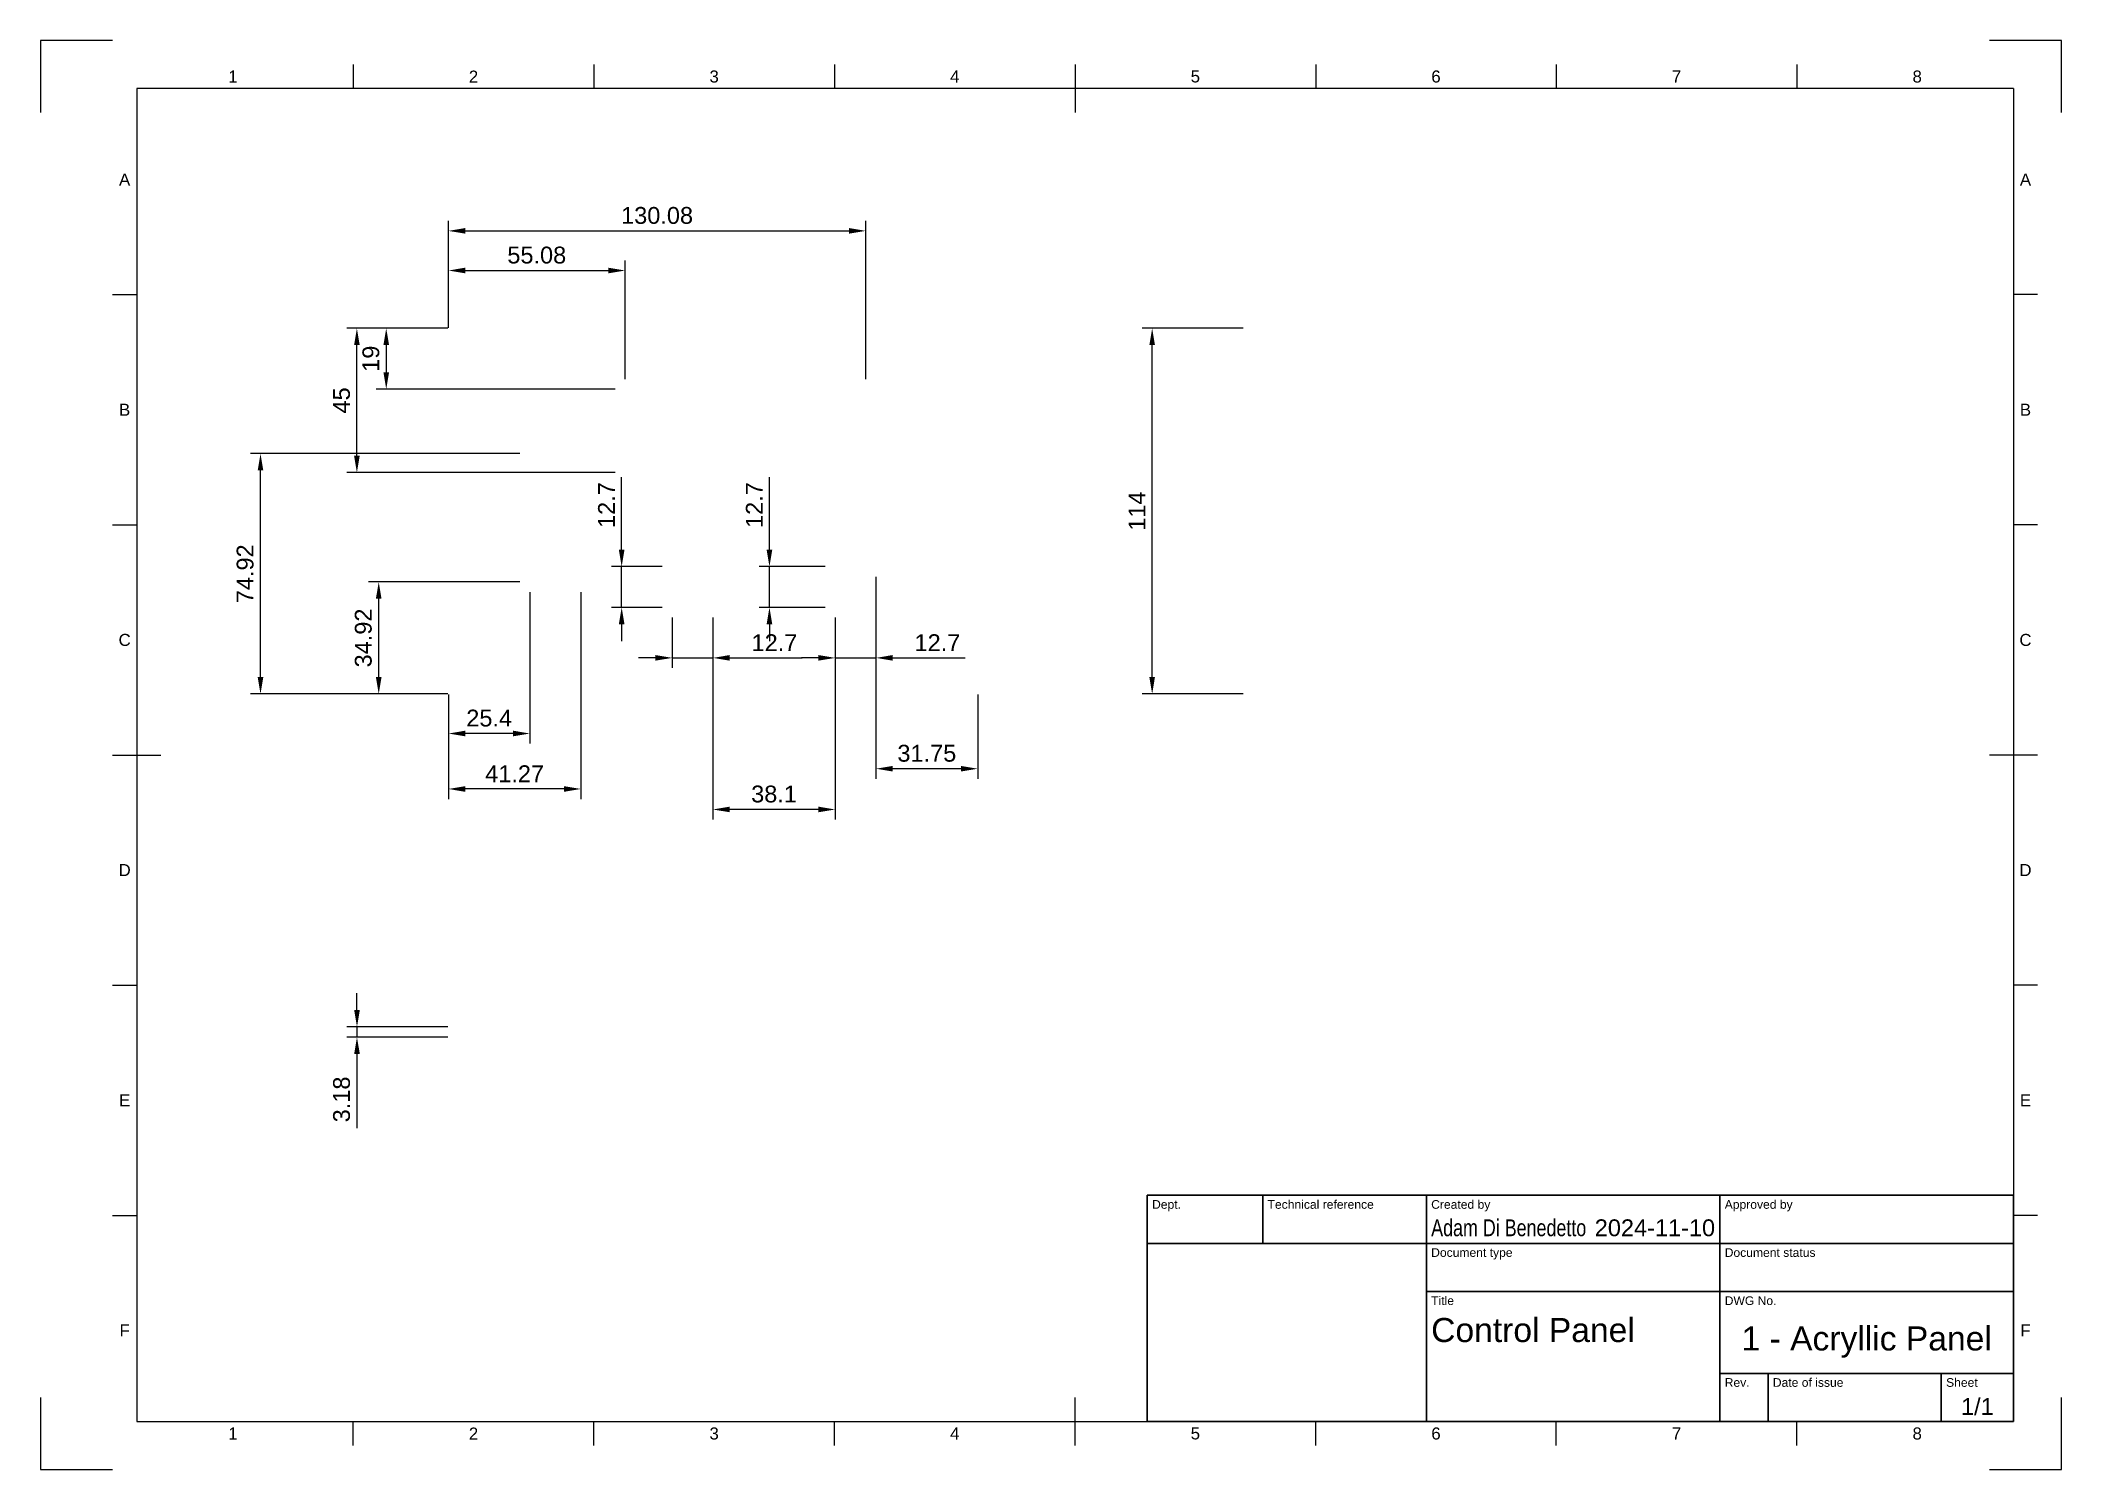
# Paper-space layout 'Sheet1' of a CAD drawing. Header units: millimetres. Extents: x 0 to 420, y 0 to 297.
import ezdxf
from ezdxf.enums import TextEntityAlignment as Align

# ---------------------------------------------------------------- set-up
doc = ezdxf.new("R2010")
doc.units = ezdxf.units.MM
doc.header["$LTSCALE"] = 0.75
for name, color, linetype, lineweight in [('BORDER', 7, 'Continuous', 25), ('FD_Dimensions', 7, 'Continuous', 25), ('TITLEBLOCK', 7, 'Continuous', 35)]:
    doc.layers.add(name, color=color, linetype=linetype, lineweight=lineweight)
doc.styles.add('FusionTitle', font='Arial.ttf')
doc.styles.get("Standard").update_dxf_attribs({"font": 'Arial.ttf'})
doc.dimstyles.new('Dim-ISO-25', dxfattribs={"dimtxt": 3.5, "dimasz": 3.5, "dimexe": 2.1, "dimexo": 2.1, "dimgap": 1.4, "dimtad": 1, "dimzin": 12, "dimdsep": 46, "dimtxsty": 'Standard', "dimcen": 0, "dimazin": 3, "dimtp": 0.1, "dimtm": 0.1, "dimtfac": 0.714286, "dimtmove": 0, "dimatfit": 3, "dimfxl": 1, "dimtzin": 12, "dimarcsym": 0})

# ---------------------------------------------------------------- blocks, each defined once
blk = doc.blocks.new('ISO_A3_SHEET')
at = {"layer": 'BORDER'}
for p, q in [((65, 292), (65, 287)), ((115, 292), (115, 287)), ((165, 292), (165, 287)), ((215, 292), (215, 282)), ((265, 292), (265, 287)), ((315, 292), (315, 287)), ((365, 292), (365, 287)), ((410, 287), (20, 287)), ((20, 287), (20, 10)), ((410, 287), (410, 10)), ((15, 244.16666), (20, 244.16666)), ((415, 244.16666), (410, 244.16666)), ((15, 196.33333), (20, 196.33333)), ((415, 196.33333), (410, 196.33333)), ((15, 148.5), (25, 148.5)), ((415, 148.5), (405, 148.5)), ((15, 100.66667), (20, 100.66667)), ((415, 100.66667), (410, 100.66667)), ((15, 52.83334), (20, 52.83334)), ((415, 52.83334), (410, 52.83334)), ((215, 5), (215, 15)), ((20, 10), (410, 10)), ((65, 5), (65, 10)), ((115, 5), (115, 10)), ((165, 5), (165, 10)), ((265, 5), (265, 10)), ((315, 5), (315, 10)), ((365, 5), (365, 10))]:
    blk.add_line(p, q, dxfattribs=at)
at = {"layer": 'Defpoints'}
for p, q in [((15, 297), (0, 297)), ((0, 297), (0, 282)), ((420, 297), (405, 297)), ((420, 282), (420, 297)), ((0, 15), (0, 0)), ((420, 0), (420, 15)), ((0, 0), (15, 0)), ((405, 0), (420, 0))]:
    blk.add_line(p, q, dxfattribs=at)
at = {"layer": 'BORDER', "style": 'FusionTitle'}
for s, p in [('1', (40, 289.5)), ('2', (90, 289.5)), ('3', (140, 289.5)), ('4', (190, 289.5)), ('5', (240, 289.5)), ('6', (290, 289.5)), ('7', (340, 289.5)), ('8', (390, 289.5)), ('A', (17.5, 268.08333)), ('A', (412.5, 268.08333)), ('B', (17.5, 220.25)), ('B', (412.5, 220.25)), ('C', (17.5, 172.41667)), ('C', (412.5, 172.41667)), ('D', (17.5, 124.58334)), ('D', (412.5, 124.58334)), ('E', (17.5, 76.75001)), ('E', (412.5, 76.75001)), ('F', (17.5, 28.91668)), ('F', (412.5, 28.91668)), ('1', (40, 7.5)), ('2', (90, 7.5)), ('3', (140, 7.5)), ('4', (190, 7.5)), ('5', (240, 7.5)), ('6', (290, 7.5)), ('7', (340, 7.5)), ('8', (390, 7.5))]:
    blk.add_text(s, height=2.5, dxfattribs=at).set_placement(p, align=Align.MIDDLE)
blk = doc.blocks.new('ISO_TITLEBLOCK')
at = {"layer": 'TITLEBLOCK'}
for p, q in [((0, 47), (-180, 47)), ((-180, 47), (-180, 0)), ((-156, 37), (-156, 47)), ((-122, 0), (-122, 47)), ((-61, 0), (-61, 47)), ((0, 0), (0, 47)), ((-180, 37), (0, 37)), ((-122, 27), (0, 27)), ((-61, 10), (0, 10)), ((-51, 0), (-51, 10)), ((-15, 0), (-15, 10)), ((-180, 0), (0, 0))]:
    blk.add_line(p, q, dxfattribs=at)
at = {"layer": 'TITLEBLOCK', "style": 'FusionTitle'}
for s, p in [('Dept.', (-179, 46)), ('Technical reference', (-155, 46)), ('Created by', (-121, 46)), ('Approved by', (-60, 46)), ('Document type', (-121, 36)), ('Document status', (-60, 36)), ('Title', (-121, 26)), ('DWG No.', (-60, 26)), ('Rev.', (-60, 9)), ('Date of issue', (-50, 9)), ('Sheet', (-14, 9))]:
    blk.add_text(s, height=1.8, dxfattribs=at).set_placement(p, align=Align.TOP_LEFT)
for tag, height, p in [('DEPT', 3.5, (-179, 42)), ('TECHNICAL_REFERENCE', 3.5, (-155, 42)), ('CREATED_BY', 3.5, (-121, 42)), ('APPROVED_BY', 3.5, (-60, 42)), ('DOCUMENT_TYPE', 3.5, (-121, 32)), ('DOCUMENT_STATUS', 3.5, (-60, 32)), ('TITLE_1', 5, (-121, 21.5)), ('TITLE_2', 5, (-121, 14)), ('TITLE_3', 5, (-121, 6.5)), ('DATE_OF_ISSUE', 3.5, (-50, 5))]:
    blk.add_attdef(tag, text='', height=height, dxfattribs=at).set_placement(p, align=Align.TOP_LEFT)
for tag, p in [('CREATED_DATE', (-62, 42)), ('APPROVED_DATE', (-0.99, 42))]:
    blk.add_attdef(tag, text='', height=3.5, dxfattribs=at).set_placement(p, align=Align.TOP_RIGHT)
for tag, height, p in [('DRAWING_NUMBER', 5, (-30.5, 19.75)), ('REV', 3.5, (-56, 4.85)), ('SHEET', 3.5, (-7.5, 4.85))]:
    blk.add_attdef(tag, text='', height=height, dxfattribs=at).set_placement(p, align=Align.TOP_CENTER)
blk = doc.blocks.new('*D29')
at = {"layer": 'Defpoints', "color": 0, "transparency": 16777216}
for p in [(131.28, 179.18), (139.75, 179.18), (139.75, 168.68)]:
    blk.add_point(p, dxfattribs=at)
at = {"layer": 'FD_Dimensions', "color": 0, "lineweight": -2, "transparency": 16777216}
for p, q in [((131.28, 177.08), (131.28, 166.58)), ((139.75, 177.08), (139.75, 166.58)), ((127.78, 168.68), (124.28, 168.68)), ((131.28, 168.68), (139.75, 168.68)), ((143.25, 168.68), (158.31, 168.68))]:
    blk.add_line(p, q, dxfattribs=at)
at = {"layer": 'FD_Dimensions', "color": 0, "transparency": 16777216}
for points in [[(127.78, 169.27), (127.78, 168.1), (131.28, 168.68)], [(143.25, 169.27), (143.25, 168.1), (139.75, 168.68)]]:
    blk.add_solid(points, dxfattribs=at)
at = {"layer": 'FD_Dimensions', "color": 0, "transparency": 16777216, "insert": (152.53, 171.84), "char_height": 3.5, "attachment_point": 5}
blk.add_mtext('12.7', dxfattribs=at)
blk = doc.blocks.new('*D30')
at = {"layer": 'Defpoints', "color": 0, "transparency": 16777216}
for p in [(120.78, 187.65), (131.28, 187.65), (131.28, 179.18)]:
    blk.add_point(p, dxfattribs=at)
at = {"layer": 'FD_Dimensions', "color": 0, "lineweight": -2, "transparency": 16777216}
for p, q in [((120.78, 191.15), (120.78, 206.21)), ((129.18, 187.65), (118.68, 187.65)), ((120.78, 179.18), (120.78, 187.65)), ((129.18, 179.18), (118.68, 179.18)), ((120.78, 175.68), (120.78, 172.18))]:
    blk.add_line(p, q, dxfattribs=at)
at = {"layer": 'FD_Dimensions', "color": 0, "transparency": 16777216}
for points in [[(120.2, 191.15), (121.37, 191.15), (120.78, 187.65)], [(120.2, 175.68), (121.37, 175.68), (120.78, 179.18)]]:
    blk.add_solid(points, dxfattribs=at)
at = {"layer": 'FD_Dimensions', "color": 0, "transparency": 16777216, "insert": (117.63, 200.43), "char_height": 3.5, "attachment_point": 5, "rotation": 90}
blk.add_mtext('12.7', dxfattribs=at)
blk = doc.blocks.new('*D31')
at = {"layer": 'Defpoints', "color": 0, "transparency": 16777216}
for p in [(165.15, 187.65), (151.49, 179.18), (165.15, 179.18)]:
    blk.add_point(p, dxfattribs=at)
at = {"layer": 'FD_Dimensions', "color": 0, "lineweight": -2, "transparency": 16777216}
for p, q in [((151.49, 191.15), (151.49, 206.21)), ((163.05, 187.65), (149.39, 187.65)), ((151.49, 179.18), (151.49, 187.65)), ((163.05, 179.18), (149.39, 179.18)), ((151.49, 175.68), (151.49, 172.18))]:
    blk.add_line(p, q, dxfattribs=at)
at = {"layer": 'FD_Dimensions', "color": 0, "transparency": 16777216}
for points in [[(150.91, 191.15), (152.08, 191.15), (151.49, 187.65)], [(150.91, 175.68), (152.08, 175.68), (151.49, 179.18)]]:
    blk.add_solid(points, dxfattribs=at)
at = {"layer": 'FD_Dimensions', "color": 0, "transparency": 16777216, "insert": (148.34, 200.43), "char_height": 3.5, "attachment_point": 5, "rotation": 90}
blk.add_mtext('12.7', dxfattribs=at)
blk = doc.blocks.new('*D32')
at = {"layer": 'Defpoints', "color": 0, "transparency": 16777216}
for p in [(165.15, 179.18), (173.62, 179.18), (173.62, 168.68)]:
    blk.add_point(p, dxfattribs=at)
at = {"layer": 'FD_Dimensions', "color": 0, "lineweight": -2, "transparency": 16777216}
for p, q in [((165.15, 177.08), (165.15, 166.58)), ((173.62, 177.08), (173.62, 166.58)), ((161.65, 168.68), (158.15, 168.68)), ((165.15, 168.68), (173.62, 168.68)), ((177.12, 168.68), (192.18, 168.68))]:
    blk.add_line(p, q, dxfattribs=at)
at = {"layer": 'FD_Dimensions', "color": 0, "transparency": 16777216}
for points in [[(161.65, 169.27), (161.65, 168.1), (165.15, 168.68)], [(177.12, 169.27), (177.12, 168.1), (173.62, 168.68)]]:
    blk.add_solid(points, dxfattribs=at)
at = {"layer": 'FD_Dimensions', "color": 0, "transparency": 16777216, "insert": (186.4, 171.84), "char_height": 3.5, "attachment_point": 5}
blk.add_mtext('12.7', dxfattribs=at)
blk = doc.blocks.new('*D33')
at = {"layer": 'Defpoints', "color": 0, "transparency": 16777216}
for p in [(101.72, 184.46), (84.78, 163.18), (84.78, 152.96)]:
    blk.add_point(p, dxfattribs=at)
at = {"layer": 'FD_Dimensions', "color": 0, "lineweight": -2, "transparency": 16777216}
for p, q in [((101.72, 182.36), (101.72, 150.86)), ((84.78, 161.08), (84.78, 150.86)), ((98.22, 152.96), (88.28, 152.96))]:
    blk.add_line(p, q, dxfattribs=at)
at = {"layer": 'FD_Dimensions', "color": 0, "transparency": 16777216}
for points in [[(88.28, 153.55), (88.28, 152.38), (84.78, 152.96)], [(98.22, 153.55), (98.22, 152.38), (101.72, 152.96)]]:
    blk.add_solid(points, dxfattribs=at)
at = {"layer": 'FD_Dimensions', "color": 0, "transparency": 16777216, "insert": (93.25, 156.15), "char_height": 3.5, "attachment_point": 5}
blk.add_mtext('25.4', dxfattribs=at)
blk = doc.blocks.new('*D34')
at = {"layer": 'Defpoints', "color": 0, "transparency": 16777216}
for p in [(112.3, 184.46), (84.78, 163.18), (84.78, 141.44)]:
    blk.add_point(p, dxfattribs=at)
at = {"layer": 'FD_Dimensions', "color": 0, "lineweight": -2, "transparency": 16777216}
for p, q in [((112.3, 182.36), (112.3, 139.34)), ((84.78, 161.08), (84.78, 139.34)), ((108.8, 141.44), (88.28, 141.44))]:
    blk.add_line(p, q, dxfattribs=at)
at = {"layer": 'FD_Dimensions', "color": 0, "transparency": 16777216}
for points in [[(88.28, 142.02), (88.28, 140.85), (84.78, 141.44)], [(108.8, 142.02), (108.8, 140.85), (112.3, 141.44)]]:
    blk.add_solid(points, dxfattribs=at)
at = {"layer": 'FD_Dimensions', "color": 0, "transparency": 16777216, "insert": (98.54, 144.6), "char_height": 3.5, "attachment_point": 5}
blk.add_mtext('41.27', dxfattribs=at)
blk = doc.blocks.new('*D35')
at = {"layer": 'Defpoints', "color": 0, "transparency": 16777216}
for p in [(121.5, 249.18), (84.78, 235.18), (121.5, 224.52)]:
    blk.add_point(p, dxfattribs=at)
at = {"layer": 'FD_Dimensions', "color": 0, "lineweight": -2, "transparency": 16777216}
for p, q in [((84.78, 237.28), (84.78, 251.28)), ((88.28, 249.18), (118, 249.18)), ((121.5, 226.62), (121.5, 251.28))]:
    blk.add_line(p, q, dxfattribs=at)
at = {"layer": 'FD_Dimensions', "color": 0, "transparency": 16777216}
for points in [[(88.28, 249.77), (88.28, 248.6), (84.78, 249.18)], [(118, 249.77), (118, 248.6), (121.5, 249.18)]]:
    blk.add_solid(points, dxfattribs=at)
at = {"layer": 'FD_Dimensions', "color": 0, "transparency": 16777216, "insert": (103.14, 252.37), "char_height": 3.5, "attachment_point": 5}
blk.add_mtext('55.08', dxfattribs=at)
blk = doc.blocks.new('*D36')
at = {"layer": 'Defpoints', "color": 0, "transparency": 16777216}
for p in [(171.5, 257.42), (84.78, 235.18), (171.5, 224.52)]:
    blk.add_point(p, dxfattribs=at)
at = {"layer": 'FD_Dimensions', "color": 0, "lineweight": -2, "transparency": 16777216}
for p, q in [((84.78, 237.28), (84.78, 259.52)), ((88.28, 257.42), (168, 257.42)), ((171.5, 226.62), (171.5, 259.52))]:
    blk.add_line(p, q, dxfattribs=at)
at = {"layer": 'FD_Dimensions', "color": 0, "transparency": 16777216}
for points in [[(88.28, 258.01), (88.28, 256.84), (84.78, 257.42)], [(168, 258.01), (168, 256.84), (171.5, 257.42)]]:
    blk.add_solid(points, dxfattribs=at)
at = {"layer": 'FD_Dimensions', "color": 0, "transparency": 16777216, "insert": (128.14, 260.61), "char_height": 3.5, "attachment_point": 5}
blk.add_mtext('130.08', dxfattribs=at)
blk = doc.blocks.new('*D37')
at = {"layer": 'Defpoints', "color": 0, "transparency": 16777216}
for p in [(86.78, 237.18), (71.86, 224.52), (121.5, 224.52)]:
    blk.add_point(p, dxfattribs=at)
at = {"layer": 'FD_Dimensions', "color": 0, "lineweight": -2, "transparency": 16777216}
for p, q in [((84.68, 237.18), (69.76, 237.18)), ((71.86, 233.68), (71.86, 228.02)), ((119.4, 224.52), (69.76, 224.52))]:
    blk.add_line(p, q, dxfattribs=at)
at = {"layer": 'FD_Dimensions', "color": 0, "transparency": 16777216}
for points in [[(71.28, 233.68), (72.45, 233.68), (71.86, 237.18)], [(71.28, 228.02), (72.45, 228.02), (71.86, 224.52)]]:
    blk.add_solid(points, dxfattribs=at)
at = {"layer": 'FD_Dimensions', "color": 0, "transparency": 16777216, "insert": (68.68, 230.85), "char_height": 3.5, "attachment_point": 5, "rotation": 90}
blk.add_mtext('19', dxfattribs=at)
blk = doc.blocks.new('*D38')
at = {"layer": 'Defpoints', "color": 0, "transparency": 16777216}
for p in [(65.76, 237.18), (86.78, 237.18), (121.5, 207.18)]:
    blk.add_point(p, dxfattribs=at)
at = {"layer": 'FD_Dimensions', "color": 0, "lineweight": -2, "transparency": 16777216}
for p, q in [((84.68, 237.18), (63.66, 237.18)), ((65.76, 210.68), (65.76, 233.68)), ((119.4, 207.18), (63.66, 207.18))]:
    blk.add_line(p, q, dxfattribs=at)
at = {"layer": 'FD_Dimensions', "color": 0, "transparency": 16777216}
for points in [[(65.18, 233.68), (66.35, 233.68), (65.76, 237.18)], [(65.18, 210.68), (66.35, 210.68), (65.76, 207.18)]]:
    blk.add_solid(points, dxfattribs=at)
at = {"layer": 'FD_Dimensions', "color": 0, "transparency": 16777216, "insert": (62.58, 222.18), "char_height": 3.5, "attachment_point": 5, "rotation": 90}
blk.add_mtext('45', dxfattribs=at)
blk = doc.blocks.new('*D39')
at = {"layer": 'Defpoints', "color": 0, "transparency": 16777216}
for p in [(70.3, 184.46), (101.72, 184.46), (86.78, 161.18)]:
    blk.add_point(p, dxfattribs=at)
at = {"layer": 'FD_Dimensions', "color": 0, "lineweight": -2, "transparency": 16777216}
for p, q in [((99.62, 184.46), (68.2, 184.46)), ((70.3, 164.68), (70.3, 180.96)), ((84.68, 161.18), (68.2, 161.18))]:
    blk.add_line(p, q, dxfattribs=at)
at = {"layer": 'FD_Dimensions', "color": 0, "transparency": 16777216}
for points in [[(69.71, 180.96), (70.88, 180.96), (70.3, 184.46)], [(69.71, 164.68), (70.88, 164.68), (70.3, 161.18)]]:
    blk.add_solid(points, dxfattribs=at)
at = {"layer": 'FD_Dimensions', "color": 0, "transparency": 16777216, "insert": (67.11, 172.82), "char_height": 3.5, "attachment_point": 5, "rotation": 90}
blk.add_mtext('34.92', dxfattribs=at)
blk = doc.blocks.new('*D40')
at = {"layer": 'Defpoints', "color": 0, "transparency": 16777216}
for p in [(45.73, 211.13), (101.72, 211.13), (86.78, 161.18)]:
    blk.add_point(p, dxfattribs=at)
at = {"layer": 'FD_Dimensions', "color": 0, "lineweight": -2, "transparency": 16777216}
for p, q in [((99.62, 211.13), (43.63, 211.13)), ((45.73, 164.68), (45.73, 207.63)), ((84.68, 161.18), (43.63, 161.18))]:
    blk.add_line(p, q, dxfattribs=at)
at = {"layer": 'FD_Dimensions', "color": 0, "transparency": 16777216}
for points in [[(45.15, 207.63), (46.32, 207.63), (45.73, 211.13)], [(45.15, 164.68), (46.32, 164.68), (45.73, 161.18)]]:
    blk.add_solid(points, dxfattribs=at)
at = {"layer": 'FD_Dimensions', "color": 0, "transparency": 16777216, "insert": (42.55, 186.16), "char_height": 3.5, "attachment_point": 5, "rotation": 90}
blk.add_mtext('74.92', dxfattribs=at)
blk = doc.blocks.new('*D41')
at = {"layer": 'Defpoints', "color": 0, "transparency": 16777216}
for p in [(231.02, 237.18), (252.02, 237.18), (252.02, 161.18)]:
    blk.add_point(p, dxfattribs=at)
at = {"layer": 'FD_Dimensions', "color": 0, "lineweight": -2, "transparency": 16777216}
for p, q in [((249.92, 237.18), (228.92, 237.18)), ((231.02, 164.68), (231.02, 233.68)), ((249.92, 161.18), (228.92, 161.18))]:
    blk.add_line(p, q, dxfattribs=at)
at = {"layer": 'FD_Dimensions', "color": 0, "transparency": 16777216}
for points in [[(230.44, 233.68), (231.6, 233.68), (231.02, 237.18)], [(230.44, 164.68), (231.6, 164.68), (231.02, 161.18)]]:
    blk.add_solid(points, dxfattribs=at)
at = {"layer": 'FD_Dimensions', "color": 0, "transparency": 16777216, "insert": (227.86, 199.18), "char_height": 3.5, "attachment_point": 5, "rotation": 90}
blk.add_mtext('114', dxfattribs=at)
blk = doc.blocks.new('*D42')
at = {"layer": 'Defpoints', "color": 0, "transparency": 16777216}
for p in [(173.62, 187.65), (194.78, 163.18), (173.62, 145.65)]:
    blk.add_point(p, dxfattribs=at)
at = {"layer": 'FD_Dimensions', "color": 0, "lineweight": -2, "transparency": 16777216}
for p, q in [((173.62, 185.55), (173.62, 143.55)), ((194.78, 161.08), (194.78, 143.55)), ((191.28, 145.65), (177.12, 145.65))]:
    blk.add_line(p, q, dxfattribs=at)
at = {"layer": 'FD_Dimensions', "color": 0, "transparency": 16777216}
for points in [[(177.12, 146.23), (177.12, 145.07), (173.62, 145.65)], [(191.28, 146.23), (191.28, 145.07), (194.78, 145.65)]]:
    blk.add_solid(points, dxfattribs=at)
at = {"layer": 'FD_Dimensions', "color": 0, "transparency": 16777216, "insert": (184.2, 148.84), "char_height": 3.5, "attachment_point": 5}
blk.add_mtext('31.75', dxfattribs=at)
blk = doc.blocks.new('*D43')
at = {"layer": 'Defpoints', "color": 0, "transparency": 16777216}
for p in [(139.75, 179.18), (165.15, 179.18), (139.75, 137.18)]:
    blk.add_point(p, dxfattribs=at)
at = {"layer": 'FD_Dimensions', "color": 0, "lineweight": -2, "transparency": 16777216}
for p, q in [((139.75, 177.08), (139.75, 135.08)), ((165.15, 177.08), (165.15, 135.08)), ((161.65, 137.18), (143.25, 137.18))]:
    blk.add_line(p, q, dxfattribs=at)
at = {"layer": 'FD_Dimensions', "color": 0, "transparency": 16777216}
for points in [[(143.25, 137.77), (143.25, 136.6), (139.75, 137.18)], [(161.65, 137.77), (161.65, 136.6), (165.15, 137.18)]]:
    blk.add_solid(points, dxfattribs=at)
at = {"layer": 'FD_Dimensions', "color": 0, "transparency": 16777216, "insert": (152.45, 140.37), "char_height": 3.5, "attachment_point": 5}
blk.add_mtext('38.1', dxfattribs=at)
blk = doc.blocks.new('*D44')
at = {"layer": 'Defpoints', "color": 0, "transparency": 16777216}
for p in [(65.78, 89.87), (86.78, 91.98), (86.78, 89.87)]:
    blk.add_point(p, dxfattribs=at)
at = {"layer": 'FD_Dimensions', "color": 0, "lineweight": -2, "transparency": 16777216}
for p, q in [((65.78, 95.48), (65.78, 98.98)), ((84.68, 91.98), (63.68, 91.98)), ((84.68, 89.87), (63.68, 89.87)), ((65.78, 91.98), (65.78, 89.87)), ((65.78, 86.37), (65.78, 70.97))]:
    blk.add_line(p, q, dxfattribs=at)
at = {"layer": 'FD_Dimensions', "color": 0, "transparency": 16777216}
for points in [[(65.2, 95.48), (66.37, 95.48), (65.78, 91.98)], [(65.2, 86.37), (66.37, 86.37), (65.78, 89.87)]]:
    blk.add_solid(points, dxfattribs=at)
at = {"layer": 'FD_Dimensions', "color": 0, "transparency": 16777216, "insert": (62.59, 76.92), "char_height": 3.5, "attachment_point": 5, "rotation": 90}
blk.add_mtext('3.18', dxfattribs=at)

psp = doc.layouts.new('Sheet1')

# ---------------------------------------------------------------- block references
at = {"layer": 'BORDER'}
psp.add_blockref('ISO_A3_SHEET', (0, 0), dxfattribs=at)
at = {"layer": 'TITLEBLOCK'}
ref = psp.add_blockref('ISO_TITLEBLOCK', (410, 10), dxfattribs=at)
ref.add_attrib('CREATED_DATE', '2024-11-10', dxfattribs={"height": 3.5, "style": 'FusionTitle'}).set_placement((348, 52), align=Align.TOP_RIGHT)
ref.add_attrib('SHEET', '1/1', dxfattribs={"height": 3.5, "style": 'FusionTitle'}).set_placement((402.5, 14.85), align=Align.TOP_CENTER)
ref.add_attrib('DRAWING_NUMBER', '1 - Acryllic Panel', dxfattribs={"height": 5, "style": 'FusionTitle'}).set_placement((379.5, 29.7514), align=Align.TOP_CENTER)
ref.add_attrib('TITLE_1', 'Control Panel', dxfattribs={"height": 5, "style": 'FusionTitle'}).set_placement((289, 31.5), align=Align.TOP_LEFT)
ref.add_attrib('CREATED_BY', 'Adam Di Benedetto', dxfattribs={"height": 3.5, "style": 'FusionTitle', "width": 0.760101}).set_placement((289, 52), align=Align.TOP_LEFT)

# ---------------------------------------------------------------- dimensions: what is measured, and where the dimension line sits
at = {"layer": 'FD_Dimensions'}
for base, p1, p2, picture, middle in [((171.5029, 257.4235), (84.7829, 235.1847), (171.5029, 224.5181), '*D36', (128.1429, 260.6117)), ((121.5029, 249.1847), (84.7829, 235.1847), (121.5029, 224.5181), '*D35', (103.1429, 252.3717)), ((84.7829, 152.9647), (101.7162, 184.4647), (84.7829, 163.1847), '*D33', (93.2496, 156.1517)), ((84.7829, 141.438), (112.2962, 184.4647), (84.7829, 163.1847), '*D34', (98.5396, 144.5952))]:
    dim = psp.add_linear_dim(base=base, p1=p1, p2=p2, dimstyle='Dim-ISO-25', override={"dimlfac": -1.5, "dimclrd": 0, "dimclre": 0}, dxfattribs=at)
    dim.commit()
    dim.dimension.update_dxf_attribs({"geometry": picture, "text_midpoint": middle})
for base, p1, p2, angle, picture, middle in [((65.7647, 237.1847), (121.5029, 207.1847), (86.7829, 237.1847), 270, '*D38', (62.5849, 222.1847)), ((71.8628, 224.5181), (86.7829, 237.1847), (121.5029, 224.5181), 270, '*D37', (68.6758, 230.8514)), ((45.7337, 211.1314), (86.7829, 161.1847), (101.7162, 211.1314), 90, '*D40', (42.5467, 186.1581)), ((173.6162, 145.6514), (194.7829, 163.1847), (173.6162, 187.6514), 180, '*D42', (184.1996, 148.8396)), ((70.2962, 184.4647), (86.7829, 161.1847), (101.7162, 184.4647), 90, '*D39', (67.108, 172.8247))]:
    dim = psp.add_linear_dim(base=base, p1=p1, p2=p2, angle=angle, dimstyle='Dim-ISO-25', override={"dimlfac": -1.5, "dimclrd": 0, "dimclre": 0}, dxfattribs=at)
    dim.commit()
    dim.dimension.update_dxf_attribs({"geometry": picture, "text_midpoint": middle})
for p1, p2, distance, picture, middle in [((252.0187, 161.1847), (252.0187, 237.1847), 21, '*D41', (227.8616, 199.1847)), ((131.2829, 179.1847), (131.2829, 187.6514), 10.5, '*D30', (117.6257, 200.4324)), ((131.2829, 179.1847), (139.7496, 179.1847), -10.5, '*D29', (152.5305, 171.8419)), ((165.1496, 179.1847), (139.7496, 179.1847), 42, '*D43', (152.4496, 140.3729)), ((165.1496, 179.1847), (173.6162, 179.1847), -10.5, '*D32', (186.3972, 171.8419)), ((86.7829, 91.9844), (86.7829, 89.8677), -21, '*D44', (62.5947, 76.9196))]:
    dim = psp.add_aligned_dim(p1=p1, p2=p2, distance=distance, dimstyle='Dim-ISO-25', override={"dimlfac": -1.5, "dimclrd": 0, "dimclre": 0}, dxfattribs=at)
    dim.commit()
    dim.dimension.update_dxf_attribs({"geometry": picture, "text_midpoint": middle})
dim = psp.add_linear_dim(base=(151.4924, 179.1847), p1=(165.1496, 187.6514), p2=(165.1496, 179.1847), angle=270, dimstyle='Dim-ISO-25', override={"dimlfac": -1.5}, dxfattribs=at)
dim.commit()
dim.dimension.update_dxf_attribs({"geometry": '*D31', "text_midpoint": (151.4924, 200.4324), "dimtype": 161})

doc.saveas('drawing.dxf')
